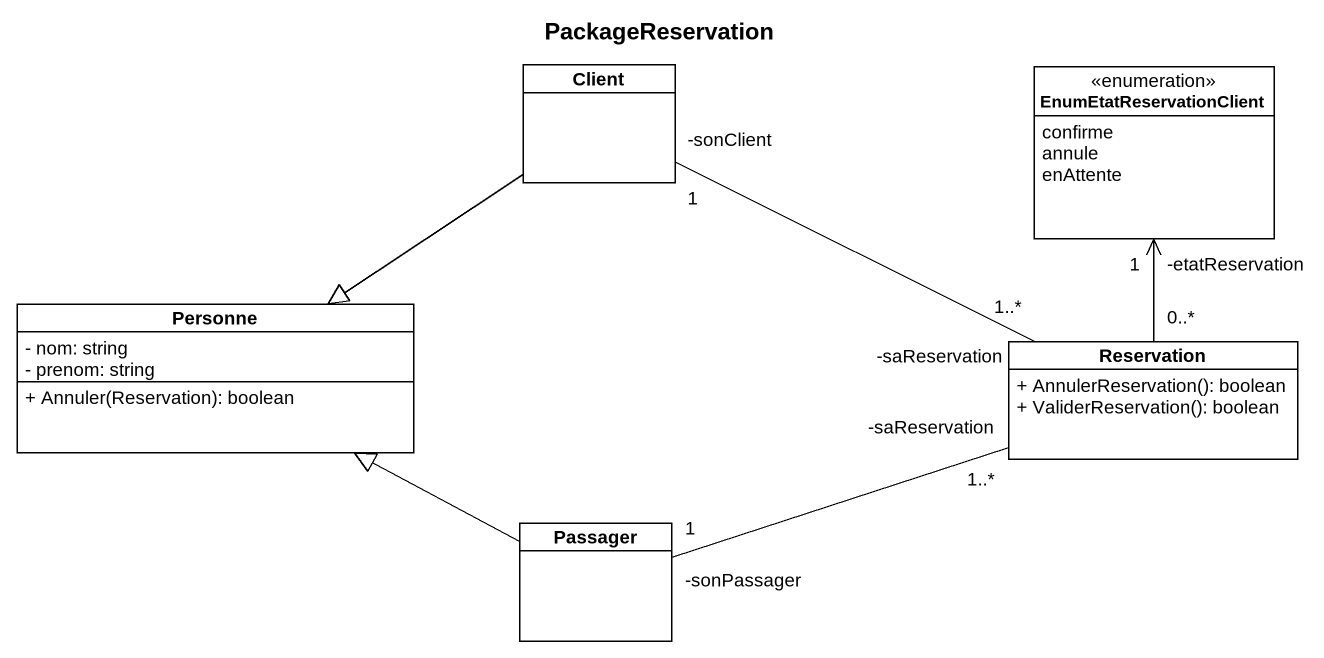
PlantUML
@startuml
title PackageReservation
hide circle
hide empty members
skinparam classAttributeIconSize 0
class Client
enum EnumEtatReservationClient {
  confirme
  annule
  enAttente
}
class Personne {
  - nom: string
  - prenom: string
  + Annuler(Reservation): boolean
}
class Reservation {
  + AnnulerReservation(): boolean
  + ValiderReservation(): boolean
}
class Passager
Client --|> Personne
Client "-sonClient\n1" -right- "-saReservation\n1..*" Reservation
Reservation "0..*" -up-> "-etatReservation\n1" EnumEtatReservationClient
Passager -left-|> Personne
Passager "-sonPassager\n1" -right- "-saReservation\n1..*" Reservation
@enduml
